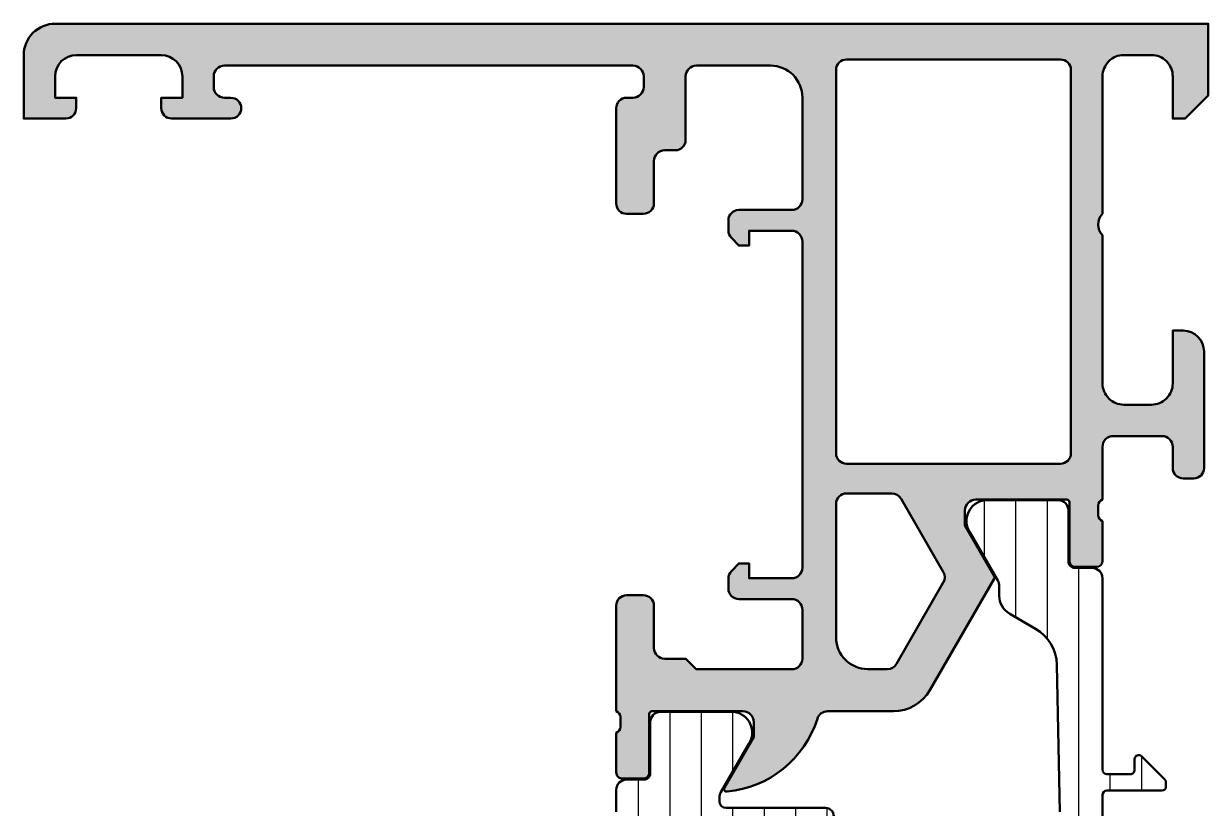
# Model space of a CAD drawing. Extents: x -35 to 43, y 0 to 100.
# Drawn here: x -35 to 21, y 62.9 to 100 of the extents above; entities that cross this region are included whole.
import ezdxf

# ---------------------------------------------------------------- set-up
doc = ezdxf.new("R2010")
doc.units = 0
for name, color, linetype, lineweight in [('0S-Alu contour', 7, 'Continuous', 50), ('0S-Alu hatch', 252, 'Continuous', 25), ('0S-Plastic contour', 254, 'Continuous', 50), ('0S-Plastic hatch', 253, 'Continuous', 25)]:
    doc.layers.add(name, color=color, linetype=linetype, lineweight=lineweight)
pattern_1 = [(90, (0, 0), (-1.4859, 0), [])]

# ---------------------------------------------------------------- blocks, each defined once
blk = doc.blocks.new('245333__CA437970_E6E6_48C7_9A82_81B2F6ED6A82___040BDB8F_8A18_4A2A_B75D_3E2C8978159D_')
at = {"layer": '0S-Plastic hatch'}
h = blk.add_hatch(dxfattribs=at)
h.set_pattern_fill('ANSI31', color=256, scale=0.4680000000000001, angle=45, style=0)
h.set_pattern_definition(pattern_1)
edge = h.paths.add_edge_path()
edge.add_line((15.97999999999989, 73.79000299999997), (15.97999999999992, 64.75000000000767))
edge.add_arc((16.18999999999993, 64.75000000000767), 0.2100000000000151, 180, 269.9999999999971)
edge.add_line((16.18999999999992, 64.54000000000767), (17.28999999999603, 64.54000000000755))
edge.add_arc((17.28999999999605, 64.75000000000774), 0.2100000000001927, 269.9999999999932, 360)
edge.add_line((17.49999999999625, 64.75000000000774), (17.49999999999624, 65.25000000000763))
edge.add_ellipse((17.68999999999624, 65.25000000000763), major_axis=(-0.1900000000000084, 0), ratio=1, start_angle=225.0000000000016, end_angle=360, ccw=False)
edge.add_line((17.82435028842169, 65.38435028843308), (18.92435028842167, 64.2843502884331))
edge.add_ellipse((18.78999999999616, 64.15000000000761), major_axis=(-0.190000000000084, 0), ratio=1, start_angle=180, end_angle=224.9999999999962, ccw=False)
edge.add_line((18.97999999999624, 64.15000000000761), (18.97999999999601, 63.9500000000072))
edge.add_ellipse((18.78999999999621, 63.95000000000742), major_axis=(-0.1899999999998023, 0), ratio=1, start_angle=90, end_angle=180, ccw=False)
edge.add_line((18.78999999999621, 63.76000000000762), (16.18999999999616, 63.76000000000761))
edge.add_arc((16.18999999999616, 63.55000000001139), 0.2099999999962208, 90.00000000000095, 180)
edge.add_line((15.97999999999994, 63.55000000001139), (15.98000000000007, 28.94999999999603))
edge.add_arc((16.18999999999617, 28.94999999999603), 0.2099999999961071, 180, 270)
edge.add_line((16.18999999999617, 28.73999999999992), (18.78999999999621, 28.73999999999993))
edge.add_ellipse((18.7899999999962, 28.55000000000013), major_axis=(-0.1899999999997952, 0), ratio=1, start_angle=180, end_angle=269.99999999999784, ccw=False)
edge.add_line((18.979999999996, 28.55000000000013), (18.97999999999625, 28.3500000000002))
edge.add_ellipse((18.78999999999621, 28.34999999999995), major_axis=(-0.1900000000000368, 0), ratio=1, start_angle=135.0000000000015, end_angle=180, ccw=False)
edge.add_line((18.92435028842168, 28.21564971157449), (17.82435028842169, 27.11564971157447))
edge.add_ellipse((17.68999999999624, 27.24999999999992), major_axis=(-0.1900000000000011, 0), ratio=1, start_angle=0, end_angle=134.9999999999985, ccw=False)
edge.add_line((17.49999999999624, 27.24999999999992), (17.49999999999624, 27.74999999999979))
edge.add_arc((17.28999999999605, 27.74999999999979), 0.2100000000001891, 0, 90.0000000000058)
edge.add_line((17.28999999999603, 27.95999999999998), (16.19000000000376, 27.95999999999988))
edge.add_arc((16.19000000000378, 27.74999999999617), 0.2100000000037028, 90.00000000000486, 180)
edge.add_line((15.98000000000007, 27.74999999999617), (15.98000000000011, 18.70999700000012))
edge.add_ellipse((15.49, 18.70999700000012), major_axis=(-0.4900000000001051, 0), ratio=1, start_angle=90, end_angle=180, ccw=False)
edge.add_line((15.49, 18.21999700000001), (14.67966598775747, 18.21999700000002))
edge.add_arc((14.67966598775747, 17.90999700000001), 0.3100000000000058, 90, 180)
edge.add_line((14.36966598775747, 17.90999700000001), (14.37000061716089, 15.50999722280127))
edge.add_ellipse((13.88000531041818, 15.50999530673904), major_axis=(-0.4899953067464561, 0), ratio=1, start_angle=89.99992156330188, end_angle=180.0002240468632, ccw=False)
edge.add_line((13.88000463962507, 15.01999999999304), (10.40417750381583, 15.02000000000001))
edge.add_ellipse((10.54577115089187, 15.99981807472286), major_axis=(-0.9899960709244748, 0), ratio=1, start_angle=-32.74075698839442, end_angle=81.77710364110402, ccw=False)
edge.add_line((9.7130594459111, 16.53524634894259), (11.03169560919379, 18.81919149350405))
edge.add_arc((10.59002263812885, 19.07419146728957), 0.5099999999999473, 330.0000034006555, 360.5398516222405)
edge.add_line((11.10000000000013, 19.07899671221209), (11.10000000000013, 19.53149545762268))
edge.add_ellipse((12.09000000000008, 19.53149545762267), major_axis=(-0.9899999999999485, 0), ratio=1, start_angle=299.9999999999982, end_angle=360, ccw=False)
edge.add_line((11.59500000000014, 20.38886060736924), (12.81844590919087, 21.09521743237939))
edge.add_arc((11.81344590919092, 22.83592849398614), 2.010000000000001, 299.9999999999983, 358.8298047176663)
edge.add_line((13.82302670811728, 22.79487958917154), (13.96488342538068, 29.7395846062411))
edge.add_arc((13.4549897898322, 29.75000000000003), 0.5100000000000029, 358.8298047176656, 449.9999999999996)
edge.add_line((13.4549897898322, 30.26000000000003), (12.09, 30.26000000000003))
edge.add_ellipse((12.09, 30.75000000000003), major_axis=(-0.490000000000002, 0), ratio=1, start_angle=-90, end_angle=90, ccw=False)
edge.add_line((12.09, 31.24000000000004), (13.49584299149151, 31.24000000000002))
edge.add_arc((13.49584299149152, 31.75000000000002), 0.509999999999998, 269.9999999999992, 358.8298047176663)
edge.add_line((14.00573662704, 31.73958460624109), (14.16914943367725, 39.73958460624114))
edge.add_arc((13.65925579812882, 39.75000000000008), 0.5099999999999496, 358.8298047176656, 450.0000000000004)
edge.add_line((13.65925579812882, 40.26000000000002), (12.09000000000001, 40.26000000000002))
edge.add_ellipse((12.09000000000001, 40.75000000000002), major_axis=(-0.490000000000002, 0), ratio=1, start_angle=-90, end_angle=90, ccw=False)
edge.add_line((12.09000000000001, 41.24000000000003), (13.68999999999992, 41.24000000000002))
edge.add_arc((13.68999999999992, 41.7500000000001), 0.5100000000000762, 269.9999999999996, 360)
edge.add_line((14.2, 41.7500000000001), (14.2, 50.75000000000001))
edge.add_arc((13.68999999999999, 50.75000000000001), 0.5100000000000087, 0, 89.9999999999996)
edge.add_line((13.68999999999999, 51.26000000000002), (12.09, 51.26000000000002))
edge.add_ellipse((12.09, 51.75000000000003), major_axis=(-0.490000000000002, 0), ratio=1, start_angle=-90, end_angle=90, ccw=False)
edge.add_line((12.09, 52.24000000000003), (13.65925579812879, 52.24000000000004))
edge.add_arc((13.65925579812878, 52.75000000000003), 0.5099999999999838, 270.0000000000004, 361.1701952823318)
edge.add_line((14.16914943367725, 52.76041539375894), (14.00573662704, 60.76041539375893))
edge.add_arc((13.49584299149152, 60.74999999999999), 0.5099999999999995, 1.170195282334352, 89.999999999998)
edge.add_line((13.49584299149154, 61.25999999999999), (12.08999999999998, 61.26000000000004))
edge.add_ellipse((12.08999999999998, 61.75000000000003), major_axis=(-0.4899999999999878, 0), ratio=1, start_angle=-90, end_angle=90, ccw=False)
edge.add_line((12.08999999999998, 62.24000000000001), (13.45498978983221, 62.24000000000003))
edge.add_arc((13.4549897898322, 62.75000000000003), 0.509999999999998, 270.0000000000008, 361.1701952823344)
edge.add_line((13.96488342538068, 62.76041539375897), (13.82302670811728, 69.70512041082851))
edge.add_arc((11.81344590919098, 69.66407150601391), 2.009999999999937, 1.170195282334352, 59.99999999999964)
edge.add_line((12.81844590919096, 71.40478256762057), (11.59500000000011, 72.11113939263083))
edge.add_ellipse((12.09000000000011, 72.96850454237742), major_axis=(-0.9899999999999904, 0), ratio=1, start_angle=0, end_angle=59.99999999999977, ccw=False)
edge.add_line((11.10000000000012, 72.96850454237742), (11.10000000000015, 73.4210032878028))
edge.add_arc((10.59002263812846, 73.42580853271025), 0.5100000000002292, 359.4601483794541, 389.999996599346)
edge.add_line((11.03169560919363, 73.68080850649592), (9.71305944591088, 75.9647536510575))
edge.add_ellipse((10.54577115089172, 76.50018192527715), major_axis=(-0.989996070924484, 0), ratio=1, start_angle=-81.777103641096, end_angle=32.740756988388284, ccw=False)
edge.add_line((10.40417750381554, 77.47999999999999), (13.88000463962494, 77.48000000000695))
edge.add_ellipse((13.88000463962493, 76.99000402256138), major_axis=(-0.4899959774455738, 0), ratio=1, start_angle=179.9920113084649, end_angle=269.99999999999835, ccw=False)
edge.add_line((14.37000061230764, 76.98993570292706), (14.36966598785454, 74.59000439430844))
edge.add_arc((14.67966598775733, 74.590003), 0.3099999999059286, 179.9997422960936, 270.0000000000007)
edge.add_line((14.67966598775733, 74.28000300009407), (15.48999999999984, 74.280003))
edge.add_ellipse((15.48999999999985, 73.79000299999996), major_axis=(-0.4900000000000376, 0), ratio=1, start_angle=180, end_angle=270.0000000000008, ccw=False)
at = {"layer": '0S-Plastic contour', "color": 7}
for points in [[(10.40417750381554, 77.47999999999999), (13.88000463962494, 77.48000000000695)], [(14.37000061230764, 76.98993570292706), (14.36966598785454, 74.59000439430844)], [(11.03169560919363, 73.68080850649592), (9.71305944591088, 75.9647536510575)], [(14.67966598775733, 74.28000300009407), (15.48999999999984, 74.280003)], [(11.10000000000012, 72.96850454237742), (11.10000000000015, 73.4210032878028)], [(15.97999999999989, 73.79000299999997), (15.97999999999992, 64.75000000000767)], [(12.81844590919096, 71.40478256762057), (11.59500000000011, 72.11113939263083)], [(13.96488342538068, 62.76041539375897), (13.82302670811728, 69.70512041082851)], [(17.49999999999625, 64.75000000000774), (17.49999999999624, 65.25000000000763)], [(17.82435028842169, 65.38435028843308), (18.92435028842167, 64.2843502884331)], [(16.18999999999992, 64.54000000000767), (17.28999999999603, 64.54000000000755)], [(18.97999999999624, 64.15000000000761), (18.97999999999601, 63.9500000000072)], [(15.97999999999994, 63.55000000001139), (15.98000000000007, 28.94999999999603)], [(18.78999999999621, 63.76000000000762), (16.18999999999616, 63.76000000000761)]]:
    blk.add_lwpolyline(points, dxfattribs=at)
at = {"layer": '0S-Plastic contour', "color": 7, "extrusion": (0, 0, -1)}
for centre, radius, start, end in [((-10.54577115089172, 76.50018192527715), 0.989996070924484, 327.2592430116117, 81.77710364109612), ((-13.88000463962493, 76.99000402256138), 0.4899959774455738, 90.00000000000165, 180.0079886915352), ((-15.48999999999985, 73.79000299999996), 0.4900000000000376, 89.99999999999918, 180), ((-12.09000000000011, 72.96850454237742), 0.9899999999999904, 300.0000000000002, 0), ((-17.68999999999624, 65.25000000000763), 0.1900000000000084, 0, 134.9999999999984), ((-18.78999999999621, 63.95000000000742), 0.1899999999998023, 180, 270), ((-18.78999999999616, 64.15000000000761), 0.190000000000084, 135.0000000000038, 180)]:
    blk.add_arc(centre, radius, start, end, dxfattribs=at)
at = {"layer": '0S-Plastic contour', "color": 7}
for centre, radius, start, end in [((14.67966598775733, 74.590003), 0.3099999999059286, 179.9997422960936, 270.0000000000007), ((10.59002263812846, 73.42580853271025), 0.5100000000002292, 359.4601483794541, 29.99999659934601), ((11.81344590919098, 69.66407150601391), 2.009999999999937, 1.170195282334352, 59.99999999999964), ((16.18999999999993, 64.75000000000767), 0.2100000000000151, 180, 269.9999999999971), ((17.28999999999605, 64.75000000000774), 0.2100000000001927, 269.9999999999932, 0), ((16.18999999999616, 63.55000000001139), 0.2099999999962208, 90.00000000000095, 180)]:
    blk.add_arc(centre, radius, start, end, dxfattribs=at)
blk = doc.blocks.new('245333__4BA00B7A_4F21_491B_8B34_E3CC9DB28BD4___0E13F685_0C3E_47C6_8A39_FEC7545D7EFD_')
at = {"layer": '0S-Plastic hatch'}
h = blk.add_hatch(dxfattribs=at)
h.set_pattern_fill('ANSI31', color=256, scale=0.4680000000000001, angle=45, style=0)
h.set_pattern_definition(pattern_1)
edge = h.paths.add_edge_path()
edge.add_ellipse((-7.310000000000052, 62.75000000000009), major_axis=(-0.3100000000001444, 0), ratio=1, start_angle=90.00000000000131, end_angle=180, ccw=False)
edge.add_line((-7.310000000000044, 62.43999999999994), (-11.17602540378483, 62.43999999999995))
edge.add_arc((-11.17602540378483, 61.95000000000001), 0.4899999999999381, 90.00000000000082, 120.0000000000039)
edge.add_line((-11.42102540378482, 62.37435244785431), (-15.65499999999994, 59.92986607498724))
edge.add_arc((-15.40999999999991, 59.50551362713285), 0.4900000000000251, 120.0000000000018, 180)
edge.add_line((-15.89999999999994, 59.50551362713285), (-15.89999999999993, 50.05081865226767))
edge.add_line((-15.89999999999993, 50.05081865226767), (-11.53815944526324, 23.58898595353155))
edge.add_arc((-10.56134089668843, 23.74999999999993), 0.9899999999999542, 189.3601908019135, 270.0000000000008)
edge.add_line((-10.56134089668842, 22.75999999999998), (-6.459137756705167, 22.76000000000002))
edge.add_ellipse((-6.459137756705146, 21.74999999999991), major_axis=(-1.010000000000104, 0), ratio=1, start_angle=242.0205256115218, end_angle=270.0000000000012, ccw=False)
edge.add_line((-5.98529097848376, 22.64194687665201), (-3.270730834759504, 21.19983680029858))
edge.add_ellipse((-3.509999999999955, 20.74944778337535), major_axis=(-0.509999999999939, 0), ratio=1, start_angle=180, end_angle=242.02052561152152, ccw=False)
edge.add_line((-3.000000000000017, 20.74944778337535), (-2.999999999999914, 18.70999432109069))
edge.add_arc((-2.510002678902004, 18.70999432109071), 0.4899973210979099, 180, 269.9999999999992)
edge.add_line((-2.510002678902012, 18.2199969999928), (-1.699668666662212, 18.21999699999999))
edge.add_ellipse((-1.699668666659462, 17.90999699999998), major_axis=(-0.3100000000000094, 0), ratio=1, start_angle=179.9920752627534, end_angle=270.00000000050824, ccw=False)
edge.add_line((-1.389668669624668, 17.90995412304535), (-1.390000612376461, 15.51006375070075))
edge.add_arc((-0.9000046396270776, 15.50999597742939), 0.4899959774363776, 179.992075195331, 270.000000001076)
edge.add_line((-0.900004639617876, 15.01999999999302), (2.57582249619142, 15.01999999999999))
edge.add_arc((2.434228849115335, 15.99981807472283), 0.9899960709244703, 278.2228963588986, 392.7407569883272)
edge.add_line((3.266940554096732, 16.53524634894158), (1.94831557467139, 18.81917212144135))
edge.add_ellipse((2.389914507581877, 19.07412934928548), major_axis=(-0.5099145081066464, 0), ratio=1, start_angle=0, end_angle=29.999996599456495, ccw=False)
edge.add_line((1.879999999475231, 19.07412934928548), (1.88000000000008, 19.25000000092515))
edge.add_ellipse((2.190000000000026, 19.25000000000002), major_axis=(-0.3099999999999454, 0), ratio=1, start_angle=270.0000000000026, end_angle=360, ccw=False)
edge.add_line((2.190000000000011, 19.55999999999997), (2.890000000000043, 19.56))
edge.add_arc((2.890000000000036, 19.95000000000001), 0.3900000000000077, 270.000000000001, 450.000000000001)
edge.add_line((2.890000000000028, 20.34000000000002), (2.590000000000067, 20.34000000000001))
edge.add_ellipse((2.590000000000046, 21.35000000000001), major_axis=(-1.009999999999994, 0), ratio=1, start_angle=0, end_angle=90.0000000000012, ccw=False)
edge.add_line((1.580000000000051, 21.35000000000001), (1.580000000000055, 22.44675080303767))
edge.add_line((1.580000000000055, 22.44675080303767), (-5.189983979571749, 31.76483435439978))
edge.add_ellipse((-3.563859820878164, 32.9462827115076), major_axis=(-2.009999999999919, 0), ratio=1, start_angle=9.360190801913404, end_angle=35.999999999999716, ccw=False)
edge.add_line((-5.547097480105811, 32.6193754050415), (-8.371440212615857, 49.75372131560254))
edge.add_ellipse((-6.388202553388083, 50.08062862206865), major_axis=(-2.010000000000048, 0), ratio=1, start_angle=-45.00000000000023, end_angle=9.360190801913177, ccw=False)
edge.add_line((-7.80948718357307, 51.50191325225365), (-3.90285750543876, 55.4085429303879))
edge.add_arc((-5.309999999999995, 56.81568542494915), 1.990000000000012, 314.9999999999999, 360)
edge.add_line((-3.319999999999982, 56.81568542494915), (-3.319999999999865, 60.53341924626915))
edge.add_ellipse((-2.309999999999838, 60.53341924626912), major_axis=(-1.010000000000026, 0), ratio=1, start_angle=300, end_angle=360, ccw=False)
edge.add_line((-2.814999999999852, 61.40810490409142), (-1.747050807568818, 62.0246856578223))
edge.add_ellipse((-1.242050807568823, 61.15000000000002), major_axis=(-1.009999999999991, 0), ratio=1, start_angle=270.0000000000008, end_angle=300, ccw=False)
edge.add_line((-1.242050807568837, 62.16000000000001), (2.890000000000028, 62.16000000000001))
edge.add_arc((2.890000000000028, 62.55000000000001), 0.3900000000000006, 270, 450)
edge.add_line((2.890000000000028, 62.94000000000001), (-1.80999999999986, 62.93999999999995))
edge.add_ellipse((-1.809999999999853, 63.25), major_axis=(-0.310000000000052, 0), ratio=1, start_angle=0, end_angle=89.99999999999869, ccw=False)
edge.add_line((-2.119999999999905, 63.25), (-2.120000000522949, 63.42587054615558))
edge.add_ellipse((-1.610085349575122, 63.42587054617023), major_axis=(-0.5099146509478274, 0), ratio=1, start_angle=330.0000034023245, end_angle=360, ccw=False)
edge.add_line((-2.05168440619763, 63.68082784542122), (-0.7330594076423722, 65.96475365105847))
edge.add_arc((-1.565771112623821, 66.50018192527715), 0.9899960709244755, 327.2592430116779, 441.7771036411004)
edge.add_line((-1.424177465547717, 67.47999999999999), (-4.900004601357061, 67.48000000000695))
edge.add_arc((-4.900004601357039, 66.99000402256138), 0.4899959774455738, 90.00000000000249, 180.0079248057727)
edge.add_line((-5.390000574115617, 66.98993624928087), (-5.389668631363846, 64.59004587698514))
edge.add_ellipse((-5.699668628413839, 64.5900030000152), major_axis=(-0.3100000000152093, 0), ratio=1, start_angle=90.0000000028117, end_angle=180.0079247400522, ccw=False)
edge.add_line((-5.699668628398626, 64.280003), (-6.510000000000204, 64.28000299999998))
edge.add_arc((-6.510000000000196, 63.79000299999998), 0.4899999999999949, 90.00000000000082, 180)
edge.add_line((-7.000000000000191, 63.79000299999998), (-6.999999999999907, 62.75000000000009))
edge = h.paths.add_edge_path()
edge.add_ellipse((-5.909999999999847, 60.64999999999994), major_axis=(-0.9999999999999857, 0), ratio=1, start_angle=180, end_angle=269.9999999999996, ccw=False)
edge.add_line((-4.909999999999861, 60.64999999999994), (-4.909999999999975, 57.06421356237299))
edge.add_ellipse((-5.909999999999989, 57.06421356237303), major_axis=(-1.000000000000014, 0), ratio=1, start_angle=135, end_angle=180, ccw=False)
edge.add_line((-5.20289321881343, 56.35710678118647), (-9.524213562372935, 52.035786437627))
edge.add_ellipse((-10.93842712474605, 53.45000000000009), major_axis=(-2.000000000000011, 0), ratio=1, start_angle=89.9999999999996, end_angle=135.0000000000004, ccw=False)
edge.add_line((-10.93842712474606, 51.45000000000007), (-14.11000000000004, 51.45000000000008))
edge.add_ellipse((-14.11000000000004, 52.44999999999996), major_axis=(-0.9999999999998792, 0), ratio=1, start_angle=0, end_angle=90, ccw=False)
edge.add_line((-15.10999999999992, 52.44999999999996), (-15.10999999999991, 58.75495827718645))
edge.add_ellipse((-14.10999999999986, 58.75495827718645), major_axis=(-1.000000000000049, 0), ratio=1, start_angle=299.9999999999996, end_angle=360, ccw=False)
edge.add_line((-14.60999999999988, 59.62098368097094), (-11.32769145362403, 61.51602540378438))
edge.add_ellipse((-10.827691453624, 60.64999999999987), major_axis=(-1.000000000000083, 0), ratio=1, start_angle=269.9999999999996, end_angle=299.9999999999991, ccw=False)
edge.add_line((-10.827691453624, 61.64999999999994), (-5.90999999999984, 61.64999999999992))
edge = h.paths.add_edge_path()
edge.add_line((-13.81656938347877, 42.26867977451078), (-15.10228366919318, 50.06867977451092))
edge.add_ellipse((-14.60894096789276, 50.15), major_axis=(-0.4999999999999977, 0), ratio=1, start_angle=-90, end_angle=9.36019080191312, ccw=False)
edge.add_line((-14.60894096789276, 50.65), (-10.55496389530591, 50.65000000000001))
edge.add_ellipse((-10.5549638953059, 50.15000000000001), major_axis=(-0.5, 0), ratio=1, start_angle=189.360190801913, end_angle=270.0000000000008, ccw=False)
edge.add_line((-10.06162119400547, 50.23132022548909), (-8.775906908291075, 42.43132022548903))
edge.add_ellipse((-9.269249609591505, 42.34999999999994), major_axis=(-0.5000000000000018, 0), ratio=1, start_angle=90.0000000000008, end_angle=189.3601908019147, ccw=False)
edge.add_line((-9.269249609591498, 41.84999999999993), (-13.32322668217833, 41.84999999999988))
edge.add_ellipse((-13.32322668217834, 42.34999999999987), major_axis=(-0.5, 0), ratio=1, start_angle=9.360190801914712, end_angle=90.0000000000008, ccw=False)
edge = h.paths.add_edge_path()
edge.add_line((-12.23415180106119, 32.66867977451082), (-13.51986608677547, 40.46867977451078))
edge.add_ellipse((-13.02652338547504, 40.54999999999988), major_axis=(-0.5000000000000059, 0), ratio=1, start_angle=-90, end_angle=9.360190801913802, ccw=False)
edge.add_line((-13.02652338547504, 41.04999999999987), (-8.97254631288822, 41.04999999999993))
edge.add_ellipse((-8.972546312888213, 40.54999999999993), major_axis=(-0.5, 0), ratio=1, start_angle=189.3601908019131, end_angle=270.0000000000008, ccw=False)
edge.add_line((-8.479203611587783, 40.63132022548901), (-7.193489325873505, 32.83132022548905))
edge.add_ellipse((-7.686832027173934, 32.74999999999997), major_axis=(-0.4999999999999995, 0), ratio=1, start_angle=90.0000000000008, end_angle=189.3601908019131, ccw=False)
edge.add_line((-7.686832027173927, 32.24999999999996), (-11.74080909976075, 32.24999999999989))
edge.add_ellipse((-11.74080909976076, 32.7499999999999), major_axis=(-0.5, 0), ratio=1, start_angle=9.36019080191221, end_angle=90.0000000000008, ccw=False)
edge = h.paths.add_edge_path()
edge.add_line((-11.12250993131393, 25.92471909804355), (-11.93744850435802, 30.86867977451082))
edge.add_ellipse((-11.44410580305759, 30.9499999999999), major_axis=(-0.5000000000000054, 0), ratio=1, start_angle=-89.9999999999992, end_angle=9.360190801913404, ccw=False)
edge.add_line((-11.44410580305759, 31.44999999999991), (-7.436116965542268, 31.44999999999995))
edge.add_ellipse((-7.436116965542261, 30.44999999999995), major_axis=(-1, 0), ratio=1, start_angle=216, end_angle=270.0000000000004, ccw=False)
edge.add_line((-6.627099971167313, 31.03778525229242), (-0.3645223396387971, 22.4180866247094))
edge.add_ellipse((-0.7690308368262749, 22.12419399856317), major_axis=(-0.5000000000000001, 0), ratio=1, start_angle=62.02052561152033, end_angle=215.9999999999993, ccw=False)
edge.add_line((-1.003608449807146, 21.68263613883446), (-5.616275895685632, 24.1331157194574))
edge.add_arc((-6.085431121647332, 23.25000000000009), 0.9999999999998893, 62.0205256115197, 90.00000000000072)
edge.add_line((-6.085431121647344, 24.24999999999998), (-9.149139126112239, 24.24999999999994))
edge.add_ellipse((-9.149139126112267, 26.24999999999988), major_axis=(-1.999999999999946, 0), ratio=1, start_angle=9.360190801913689, end_angle=90.0000000000008, ccw=False)
at = {"layer": '0S-Plastic contour', "color": 7}
for points in [[(-1.424177465547717, 67.47999999999999), (-4.900004601357061, 67.48000000000695)], [(-5.390000574115617, 66.98993624928087), (-5.389668631363846, 64.59004587698514)], [(-2.05168440619763, 63.68082784542122), (-0.7330594076423722, 65.96475365105847)], [(-5.699668628398626, 64.280003), (-6.510000000000204, 64.28000299999998)], [(-7.000000000000191, 63.79000299999998), (-6.999999999999907, 62.75000000000009)], [(-2.119999999999905, 63.25), (-2.120000000522949, 63.42587054615558)], [(2.890000000000028, 62.94000000000001), (-1.80999999999986, 62.93999999999995)]]:
    blk.add_lwpolyline(points, dxfattribs=at)
for centre, radius, start, end in [((-4.900004601357039, 66.99000402256138), 0.4899959774455738, 90.00000000000249, 180.0079248057727), ((-1.565771112623821, 66.50018192527715), 0.9899960709244755, 327.2592430116779, 81.77710364110041), ((-6.510000000000196, 63.79000299999998), 0.4899999999999949, 90.00000000000082, 180), ((2.890000000000028, 62.55000000000001), 0.3900000000000006, 270, 90)]:
    blk.add_arc(centre, radius, start, end, dxfattribs=at)
at = {"layer": '0S-Plastic contour', "color": 7, "extrusion": (0, 0, -1)}
for centre, radius, start, end in [((5.699668628413839, 64.5900030000152), 0.3100000000152093, 179.9920752599478, 269.9999999971883), ((1.610085349575122, 63.42587054617023), 0.5099146509478274, 0, 29.99999659767549), ((1.809999999999853, 63.25), 0.310000000000052, 270.0000000000013, 0)]:
    blk.add_arc(centre, radius, start, end, dxfattribs=at)
blk = doc.blocks.new('333180__F1BA53B8_B6EB_4B6C_AE18_C447D124DB33_')
at = {"layer": '0S-Alu hatch'}
h = blk.add_hatch(color=256, dxfattribs=at)
edge = h.paths.add_edge_path()
edge.add_ellipse((0.2900000000000773, 96.50000000000003), major_axis=(-1.510000000000005, 0), ratio=1, start_angle=180, end_angle=269.9999999999998, ccw=False)
edge.add_line((1.800000000000082, 96.50000000000003), (1.800000000000089, 91.69999999999983))
edge.add_ellipse((1.29000000000007, 91.69999999999982), major_axis=(-0.5100000000000194, 0), ratio=1, start_angle=90.00000000000398, end_angle=180, ccw=False)
edge.add_line((1.290000000000105, 91.1899999999998), (-1.210000000000441, 91.18999999999969))
edge.add_arc((-1.21000000000042, 90.69999999999975), 0.4899999999999523, 90.00000000000249, 180)
edge.add_line((-1.700000000000372, 90.69999999999978), (-1.700000000000386, 90.22233087468518))
edge.add_arc((-1.20999999999789, 90.22233087468516), 0.490000000002496, 180, 225.0122587115392)
edge.add_line((-1.556408183267979, 89.87577442824971), (-1.205733874561289, 89.5099999999996))
edge.add_line((-1.205733874561289, 89.5099999999996), (-0.7200000000003329, 89.50999999999952))
edge.add_line((-0.7200000000003329, 89.50999999999952), (-0.7200000000003683, 90.20999999999965))
edge.add_line((-0.7200000000003683, 90.20999999999965), (1.29000000000019, 90.20999999999968))
edge.add_ellipse((1.290000000000198, 89.69999999999978), major_axis=(-0.5099999999999058, 0), ratio=1, start_angle=180, end_angle=270.0000000000008, ccw=False)
edge.add_line((1.800000000000103, 89.69999999999979), (1.800000000000096, 74.2999999999997))
edge.add_ellipse((1.290000000000119, 74.29999999999968), major_axis=(-0.5099999999999767, 0), ratio=1, start_angle=90.0000000000008, end_angle=180, ccw=False)
edge.add_line((1.290000000000127, 73.78999999999971), (-0.7200000000003542, 73.78999999999972))
edge.add_line((-0.7200000000003542, 73.78999999999972), (-0.7200000000003542, 74.48999999999988))
edge.add_line((-0.7200000000003542, 74.48999999999988), (-1.205733874561239, 74.48999999999978))
edge.add_line((-1.205733874561239, 74.48999999999978), (-1.556408183267478, 74.12422557175007))
edge.add_arc((-1.209999999998309, 73.77766912531432), 0.4900000000020662, 134.9877412883589, 180)
edge.add_line((-1.700000000000375, 73.77766912531432), (-1.7000000000004, 73.29999999999993))
edge.add_arc((-1.210000000000263, 73.2999999999999), 0.490000000000137, 180, 270.0000000000008)
edge.add_line((-1.210000000000256, 72.80999999999976), (1.290000000000027, 72.80999999999976))
edge.add_ellipse((1.29000000000002, 72.2999999999997), major_axis=(-0.510000000000062, 0), ratio=1, start_angle=180, end_angle=269.9999999999992, ccw=False)
edge.add_line((1.800000000000082, 72.2999999999997), (1.800000000000096, 70.00000000000146))
edge.add_ellipse((1.289999999998897, 70.00000000000145), major_axis=(-0.5100000000011989, 0), ratio=1, start_angle=90.00000000000398, end_angle=180, ccw=False)
edge.add_line((1.289999999998933, 69.49000000000025), (-3.214142135623596, 69.49000000000001))
edge.add_line((-3.214142135623596, 69.49000000000001), (-3.714142135623625, 69.99000000000001))
edge.add_line((-3.714142135623625, 69.99000000000001), (-4.709999999999752, 69.99))
edge.add_ellipse((-4.709999999999759, 70.50000000000013), major_axis=(-0.5100000000001331, 0), ratio=1, start_angle=0, end_angle=90.0000000000008, ccw=False)
edge.add_line((-5.219999999999892, 70.50000000000011), (-5.219999999999899, 72.49999999999983))
edge.add_arc((-5.71000000000005, 72.49999999999984), 0.4900000000001512, 0, 90.00000000000333)
edge.add_line((-5.710000000000079, 72.99000000000001), (-6.50999999999999, 72.98999999999995))
edge.add_arc((-6.509999999999983, 72.49999999999984), 0.4900000000000944, 90.00000000000082, 180)
edge.add_line((-7.000000000000078, 72.49999999999984), (-7.000000000000085, 67.50737655120065))
edge.add_ellipse((-7.088836446543091, 67.23247940800698), major_axis=(-0.2888950563274304, 0), ratio=1, start_angle=178.8557447401483, end_angle=252.0911131086687, ccw=False)
edge.add_line((-6.79999900000006, 67.22671026206234), (-6.79999900000007, 66.77331758931938))
edge.add_ellipse((-7.088867095643259, 66.76755634053157), major_axis=(-0.2889255417371701, 0), ratio=1, start_angle=107.9133206864845, end_angle=181.142568141479, ccw=False)
edge.add_line((-7.000000000000085, 66.49263706514321), (-7.000000000000085, 64.62000200000011))
edge.add_arc((-6.710000000000086, 64.6200020000001), 0.2899999999999991, 180, 270.0000000000028)
edge.add_line((-6.710000000000071, 64.33000200000009), (-5.73002568095729, 64.33000200000012))
edge.add_arc((-5.730025680957282, 64.62000200000014), 0.2900000000000204, 269.9999999999986, 360)
edge.add_line((-5.440025680957262, 64.62000200000014), (-5.440025680957283, 67.3800000000001))
edge.add_ellipse((-5.31002568095738, 67.3800000000001), major_axis=(-0.1299999999999031, 0), ratio=1, start_angle=270, end_angle=360, ccw=False)
edge.add_line((-5.31002568095738, 67.50999999999999), (-1.010000000000026, 67.51000000000003))
edge.add_ellipse((-1.010000000000033, 67.00000000000001), major_axis=(-0.5100000000000194, 0), ratio=1, start_angle=180, end_angle=269.9999999999992, ccw=False)
edge.add_line((-0.5000000000000142, 67), (-0.5000000000000142, 66.29732050807561))
edge.add_line((-0.5000000000000142, 66.29732050807561), (-1.882835203584548, 63.90217967697245))
edge.add_arc((-1.77188021535175, 63.83811978464831), 0.128119784648276, 149.9999999999998, 275.6225775507932)
edge.add_arc((-2.248223241173903, 68.67660886184825), 4.990000000000403, 275.6225775507937, 342.2515836439298)
edge.add_ellipse((2.989999999999895, 67.00000000000045), major_axis=(-0.5099999999995888, 0), ratio=1, start_angle=270, end_angle=342.2515836439311, ccw=False)
edge.add_line((2.989999999999895, 67.51000000000003), (6.097281527212494, 67.51000000000002))
edge.add_arc((6.097281527212501, 69.50000000000007), 1.990000000000051, 269.9999999999998, 330.0000000000002)
edge.add_line((7.820672080743583, 68.50500000000005), (10.86081265725058, 73.77067794066198))
edge.add_arc((10.75188021535167, 73.83811978464828), 0.128119784648319, 328.2376775285899, 392.3133414374802)
edge.add_line((10.86015903515312, 73.9066061073758), (9.47999999999999, 76.29732071097278))
edge.add_line((9.47999999999999, 76.29732071097278), (9.479999999999976, 76.99999999999991))
edge.add_ellipse((9.98999999999998, 76.99999999999993), major_axis=(-0.5100000000000052, 0), ratio=1, start_angle=269.9999999999992, end_angle=360, ccw=False)
edge.add_line((9.989999999999988, 77.50999999999993), (14.29002568095717, 77.50999999999998))
edge.add_ellipse((14.29002568095717, 77.37999999999997), major_axis=(-0.1300000000000097, 0), ratio=1, start_angle=180, end_angle=270.0000000000016, ccw=False)
edge.add_line((14.42002568095718, 77.37999999999997), (14.42002568095719, 74.62000199999994))
edge.add_arc((14.7100256809572, 74.62000199999994), 0.2900000000000133, 180, 269.9999999999978)
edge.add_line((14.71002568095719, 74.33000199999992), (15.68999999999997, 74.33000199999994))
edge.add_arc((15.68999999999996, 74.62000199999993), 0.289999999999992, 270.0000000000007, 360)
edge.add_line((15.97999999999996, 74.62000199999993), (15.97999999999996, 76.49263706514306))
edge.add_ellipse((16.06886709564316, 76.76755634053141), major_axis=(-0.2889255417371685, 0), ratio=1, start_angle=-1.1425681414480096, end_angle=72.08667931351067, ccw=False)
edge.add_line((15.77999899999996, 76.77331758931906), (15.77999899999998, 77.22671026206297))
edge.add_ellipse((16.06883644654302, 77.23247940800687), major_axis=(-0.2888950563274186, 0), ratio=1, start_angle=-72.09111310866012, end_angle=1.1442552597059148, ccw=False)
edge.add_line((15.97999999999997, 77.50737655120052), (15.97999999999997, 80.00000000000001))
edge.add_ellipse((16.49, 80.00000000000001), major_axis=(-0.51000000000003, 0), ratio=1, start_angle=269.9999999999992, end_angle=360, ccw=False)
edge.add_line((16.49000000000001, 80.51000000000005), (18.78999999999998, 80.51))
edge.add_ellipse((18.78999999999997, 80.00000000000003), major_axis=(-0.5099999999999909, 0), ratio=1, start_angle=180, end_angle=269.9999999999992, ccw=False)
edge.add_line((19.29999999999997, 80.00000000000003), (19.29999999999998, 79))
edge.add_arc((19.78999999999996, 79), 0.4899999999999772, 180, 270)
edge.add_line((19.78999999999996, 78.51000000000002), (20.28999999999996, 78.51000000000002))
edge.add_arc((20.28999999999996, 79.00000000000003), 0.4900000000000091, 270.0000000000004, 360)
edge.add_line((20.77999999999997, 79.00000000000003), (20.77999999999997, 84.50000000000001))
edge.add_arc((19.78999999999997, 84.50000000000001), 0.9899999999999984, 0, 89.99999999999959)
edge.add_line((19.78999999999997, 85.49), (19.29999999999999, 85.49))
edge.add_line((19.29999999999999, 85.49), (19.29999999999999, 83))
edge.add_ellipse((18.28999999999999, 83), major_axis=(-1.009999999999998, 0), ratio=1, start_angle=89.99999999999977, end_angle=180, ccw=False)
edge.add_line((18.28999999999998, 81.99000000000001), (16.98999999999989, 81.99))
edge.add_ellipse((16.98999999999989, 82.99999999999994), major_axis=(-1.009999999999948, 0), ratio=1, start_angle=0, end_angle=90.00000000000023, ccw=False)
edge.add_line((15.97999999999994, 82.99999999999994), (15.97999999999997, 89.99601587326583))
edge.add_ellipse((16.51499999999996, 90.5), major_axis=(-0.7349999999999931, 0), ratio=1, start_angle=-43.290107623459676, end_angle=43.29010762345979, ccw=False)
edge.add_line((15.97999999999997, 91.00398412673417), (15.97999999999997, 97.5))
edge.add_ellipse((16.98999999999997, 97.5), major_axis=(-1.009999999999998, 0), ratio=1, start_angle=269.99999999999983, end_angle=360, ccw=False)
edge.add_line((16.98999999999997, 98.50999999999999), (18.28999999999997, 98.51))
edge.add_ellipse((18.28999999999997, 97.5), major_axis=(-1.010000000000019, 0), ratio=1, start_angle=180, end_angle=270.0000000000002, ccw=False)
edge.add_line((19.29999999999999, 97.5), (19.29999999999999, 95.51))
edge.add_line((19.29999999999999, 95.51), (19.88585786437621, 95.51))
edge.add_line((19.88585786437621, 95.51), (20.97999999999995, 96.60414213562368))
edge.add_line((20.97999999999995, 96.60414213562368), (20.98, 99.99))
edge.add_line((20.98, 99.99), (-33.51000000000006, 99.99000000000002))
edge.add_arc((-33.51000000000007, 98.50000000000003), 1.48999999999998, 89.99999999999973, 180)
edge.add_line((-35.00000000000005, 98.50000000000003), (-35, 95.51))
edge.add_line((-35, 95.51), (-33.01000000000005, 95.51))
edge.add_arc((-33.01000000000007, 96.00000000000004), 0.4900000000000376, 270.0000000000017, 360)
edge.add_line((-32.52000000000003, 96.00000000000004), (-32.52000000000003, 96.49))
edge.add_line((-32.52000000000003, 96.49), (-33.52000000000003, 96.49))
edge.add_line((-33.52000000000003, 96.49), (-33.52000000000003, 97.5))
edge.add_ellipse((-32.51000000000003, 97.5), major_axis=(-1.010000000000005, 0), ratio=1, start_angle=270, end_angle=360, ccw=False)
edge.add_line((-32.51000000000003, 98.51), (-28.51000000000002, 98.51))
edge.add_ellipse((-28.51000000000002, 97.5), major_axis=(-1.010000000000005, 0), ratio=1, start_angle=180, end_angle=270, ccw=False)
edge.add_line((-27.50000000000002, 97.5), (-27.50000000000002, 96.49))
edge.add_line((-27.50000000000002, 96.49), (-28.50000000000004, 96.49))
edge.add_line((-28.50000000000004, 96.49), (-28.50000000000002, 96))
edge.add_arc((-28.01000000000003, 96), 0.4899999999999949, 180, 270)
edge.add_line((-28.01000000000003, 95.51), (-25.21000000000002, 95.51))
edge.add_arc((-25.21000000000002, 96), 0.4899999999999949, 270, 450)
edge.add_line((-25.21000000000002, 96.49), (-25.51000000000003, 96.49))
edge.add_ellipse((-25.51000000000003, 97), major_axis=(-0.5100000000000052, 0), ratio=1, start_angle=0, end_angle=90, ccw=False)
edge.add_line((-26.02000000000003, 97), (-26.02000000000003, 97.50000000000001))
edge.add_ellipse((-25.51000000000045, 97.50000000000001), major_axis=(-0.5099999999995788, 0), ratio=1, start_angle=270, end_angle=360, ccw=False)
edge.add_line((-25.51000000000045, 98.0099999999996), (-6.210000000000121, 98.01))
edge.add_ellipse((-6.210000000000107, 97.49999999999979), major_axis=(-0.5100000000002183, 0), ratio=1, start_angle=180, end_angle=270.0000000000016, ccw=False)
edge.add_line((-5.699999999999889, 97.49999999999979), (-5.699999999999896, 96.99999999999983))
edge.add_ellipse((-6.209999999999773, 96.99999999999983), major_axis=(-0.5099999999998773, 0), ratio=1, start_angle=89.99999999999437, end_angle=180, ccw=False)
edge.add_line((-6.209999999999823, 96.48999999999995), (-6.509999999999777, 96.49))
edge.add_arc((-6.509999999999827, 96.00000000000017), 0.4899999999998244, 89.99999999999419, 180)
edge.add_line((-6.999999999999651, 96.00000000000017), (-7.000000000000085, 91.50000000000003))
edge.add_arc((-6.510000000000076, 91.50000000000001), 0.4900000000000091, 180, 270.0000000000017)
edge.add_line((-6.510000000000061, 91.01), (-5.709999999999631, 91.01000000000003))
edge.add_arc((-5.709999999999645, 91.49999999999979), 0.4899999999997533, 270.0000000000017, 360)
edge.add_line((-5.219999999999892, 91.49999999999979), (-5.219999999999899, 93.50000000000001))
edge.add_ellipse((-4.709999999999915, 93.49999999999999), major_axis=(-0.5099999999999838, 0), ratio=1, start_angle=270.0000000000032, end_angle=360, ccw=False)
edge.add_line((-4.709999999999944, 94.00999999999999), (-4.209999999999972, 94.01000000000003))
edge.add_arc((-4.209999999999993, 94.50000000000013), 0.4900000000000944, 270.0000000000025, 360)
edge.add_line((-3.719999999999899, 94.50000000000011), (-3.719999999999927, 97.5))
edge.add_ellipse((-3.209999999999894, 97.50000000000001), major_axis=(-0.5100000000000336, 0), ratio=1, start_angle=270.0000000000008, end_angle=360, ccw=False)
edge.add_line((-3.209999999999901, 98.01000000000005), (0.2900000000000844, 98.01000000000003))
edge = h.paths.add_edge_path()
edge.add_line((14.48999999999994, 97.80000000000003), (14.48999999999994, 79.69999999999997))
edge.add_ellipse((13.98999999999996, 79.69999999999997), major_axis=(-0.4999999999999858, 0), ratio=1, start_angle=90.00000000000159, end_angle=180, ccw=False)
edge.add_line((13.98999999999997, 79.2), (3.890000000000348, 79.19999999999999))
edge.add_ellipse((3.890000000000348, 79.69999999999997), major_axis=(-0.5, 0), ratio=1, start_angle=0, end_angle=90, ccw=False)
edge.add_line((3.390000000000348, 79.69999999999997), (3.390000000000348, 97.80000000000001))
edge.add_ellipse((3.890000000000362, 97.80000000000001), major_axis=(-0.5000000000000142, 0), ratio=1, start_angle=270, end_angle=360, ccw=False)
edge.add_line((3.890000000000362, 98.30000000000003), (13.98999999999996, 98.30000000000001))
edge.add_ellipse((13.98999999999996, 97.80000000000003), major_axis=(-0.4999999999999858, 0), ratio=1, start_angle=180, end_angle=270, ccw=False)
edge = h.paths.add_edge_path()
edge.add_line((6.459034131127587, 77.54998360539565), (8.457572449106676, 74.08811100887239))
edge.add_ellipse((8.024550282198987, 73.8381274034767), major_axis=(-0.500000000000057, 0), ratio=1, start_angle=149.9999999999999, end_angle=209.9978307071241, ccw=False)
edge.add_line((8.457562984091254, 73.58812740347668), (6.241619094509843, 69.75))
edge.add_ellipse((5.808606392617626, 70), major_axis=(-0.499999999999998, 0), ratio=1, start_angle=89.9999999999992, end_angle=149.9999999999999, ccw=False)
edge.add_line((5.808606392617619, 69.5), (4.890000000000391, 69.5))
edge.add_ellipse((4.890000000000391, 70.99999999999999), major_axis=(-1.499999999999985, 0), ratio=1, start_angle=0, end_angle=90, ccw=False)
edge.add_line((3.390000000000405, 70.99999999999999), (3.39000000000032, 77.30000000000001))
edge.add_ellipse((3.890000000000306, 77.3), major_axis=(-0.4999999999999858, 0), ratio=1, start_angle=270, end_angle=360, ccw=False)
edge.add_line((3.890000000000306, 77.79999999999998), (6.026011964219975, 77.79999999999998))
edge.add_ellipse((6.026011964219975, 77.30000000000003), major_axis=(-0.4999999999999574, 0), ratio=1, start_angle=209.9978307071229, end_angle=270, ccw=False)
at = {"layer": '0S-Alu contour', "color": 7}
for points in [[(19.29999999999999, 97.5), (19.29999999999999, 95.51), (19.88585786437621, 95.51), (20.97999999999995, 96.60414213562368), (20.98, 99.99), (-33.51000000000006, 99.99000000000002)], [(-35.00000000000005, 98.50000000000003), (-35, 95.51), (-33.01000000000005, 95.51)], [(-32.51000000000003, 98.51), (-28.51000000000002, 98.51)], [(-25.51000000000045, 98.0099999999996), (-6.210000000000121, 98.01)], [(-3.209999999999901, 98.01000000000005), (0.2900000000000844, 98.01000000000003)], [(3.890000000000362, 98.30000000000003), (13.98999999999996, 98.30000000000001)], [(16.98999999999997, 98.50999999999999), (18.28999999999997, 98.51)], [(-32.52000000000003, 96.00000000000004), (-32.52000000000003, 96.49), (-33.52000000000003, 96.49), (-33.52000000000003, 97.5)], [(-27.50000000000002, 97.5), (-27.50000000000002, 96.49), (-28.50000000000004, 96.49), (-28.50000000000002, 96)], [(-26.02000000000003, 97), (-26.02000000000003, 97.50000000000001)], [(-5.699999999999889, 97.49999999999979), (-5.699999999999896, 96.99999999999983)], [(-3.719999999999899, 94.50000000000011), (-3.719999999999927, 97.5)], [(3.390000000000348, 79.69999999999997), (3.390000000000348, 97.80000000000001)], [(14.48999999999994, 97.80000000000003), (14.48999999999994, 79.69999999999997)], [(15.97999999999997, 91.00398412673417), (15.97999999999997, 97.5)], [(-25.21000000000002, 96.49), (-25.51000000000003, 96.49)], [(-6.209999999999823, 96.48999999999995), (-6.509999999999777, 96.49)], [(1.800000000000082, 96.50000000000003), (1.800000000000089, 91.69999999999983)], [(-6.999999999999651, 96.00000000000017), (-7.000000000000085, 91.50000000000003)], [(-28.01000000000003, 95.51), (-25.21000000000002, 95.51)], [(-5.219999999999892, 91.49999999999979), (-5.219999999999899, 93.50000000000001)], [(-4.709999999999944, 94.00999999999999), (-4.209999999999972, 94.01000000000003)], [(-6.510000000000061, 91.01), (-5.709999999999631, 91.01000000000003)], [(-1.700000000000372, 90.69999999999978), (-1.700000000000386, 90.22233087468518)], [(1.290000000000105, 91.1899999999998), (-1.210000000000441, 91.18999999999969)], [(-1.556408183267979, 89.87577442824971), (-1.205733874561289, 89.5099999999996), (-0.7200000000003329, 89.50999999999952), (-0.7200000000003683, 90.20999999999965), (1.29000000000019, 90.20999999999968)], [(1.800000000000103, 89.69999999999979), (1.800000000000096, 74.2999999999997)], [(15.97999999999994, 82.99999999999994), (15.97999999999997, 89.99601587326583)], [(19.78999999999997, 85.49), (19.29999999999999, 85.49), (19.29999999999999, 83)], [(20.77999999999997, 79.00000000000003), (20.77999999999997, 84.50000000000001)], [(18.28999999999998, 81.99000000000001), (16.98999999999989, 81.99)], [(16.49000000000001, 80.51000000000005), (18.78999999999998, 80.51)], [(15.97999999999997, 77.50737655120052), (15.97999999999997, 80.00000000000001)], [(19.29999999999997, 80.00000000000003), (19.29999999999998, 79)], [(13.98999999999997, 79.2), (3.890000000000348, 79.19999999999999)], [(19.78999999999996, 78.51000000000002), (20.28999999999996, 78.51000000000002)], [(3.390000000000405, 70.99999999999999), (3.39000000000032, 77.30000000000001)], [(3.890000000000306, 77.79999999999998), (6.026011964219975, 77.79999999999998)], [(6.459034131127587, 77.54998360539565), (8.457572449106676, 74.08811100887239)], [(9.989999999999988, 77.50999999999993), (14.29002568095717, 77.50999999999998)], [(14.42002568095718, 77.37999999999997), (14.42002568095719, 74.62000199999994)], [(10.86015903515312, 73.9066061073758), (9.47999999999999, 76.29732071097278), (9.479999999999976, 76.99999999999991)], [(15.77999899999996, 76.77331758931906), (15.77999899999998, 77.22671026206297)], [(15.97999999999996, 74.62000199999993), (15.97999999999996, 76.49263706514306)], [(1.290000000000127, 73.78999999999971), (-0.7200000000003542, 73.78999999999972), (-0.7200000000003542, 74.48999999999988), (-1.205733874561239, 74.48999999999978), (-1.556408183267478, 74.12422557175007)], [(14.71002568095719, 74.33000199999992), (15.68999999999997, 74.33000199999994)], [(-1.700000000000375, 73.77766912531432), (-1.7000000000004, 73.29999999999993)], [(8.457562984091254, 73.58812740347668), (6.241619094509843, 69.75)], [(7.820672080743583, 68.50500000000005), (10.86081265725058, 73.77067794066198)], [(-5.710000000000079, 72.99000000000001), (-6.50999999999999, 72.98999999999995)], [(-1.210000000000256, 72.80999999999976), (1.290000000000027, 72.80999999999976)], [(-7.000000000000078, 72.49999999999984), (-7.000000000000085, 67.50737655120065)], [(-5.219999999999892, 70.50000000000011), (-5.219999999999899, 72.49999999999983)], [(1.800000000000082, 72.2999999999997), (1.800000000000096, 70.00000000000146)], [(1.289999999998933, 69.49000000000025), (-3.214142135623596, 69.49000000000001), (-3.714142135623625, 69.99000000000001), (-4.709999999999752, 69.99)], [(5.808606392617619, 69.5), (4.890000000000391, 69.5)], [(-6.79999900000006, 67.22671026206234), (-6.79999900000007, 66.77331758931938)], [(-5.440025680957262, 64.62000200000014), (-5.440025680957283, 67.3800000000001)], [(-5.31002568095738, 67.50999999999999), (-1.010000000000026, 67.51000000000003)], [(2.989999999999895, 67.51000000000003), (6.097281527212494, 67.51000000000002)], [(-0.5000000000000142, 67), (-0.5000000000000142, 66.29732050807561), (-1.882835203584548, 63.90217967697245)], [(-7.000000000000085, 66.49263706514321), (-7.000000000000085, 64.62000200000011)], [(-6.710000000000071, 64.33000200000009), (-5.73002568095729, 64.33000200000012)]]:
    blk.add_lwpolyline(points, dxfattribs=at)
for centre, radius, start, end in [((-33.51000000000007, 98.50000000000003), 1.48999999999998, 89.99999999999973, 180), ((-25.21000000000002, 96), 0.4899999999999949, 270, 90), ((-6.509999999999827, 96.00000000000017), 0.4899999999998244, 89.99999999999419, 180), ((-33.01000000000007, 96.00000000000004), 0.4900000000000376, 270.0000000000017, 0), ((-28.01000000000003, 96), 0.4899999999999949, 180, 270), ((-4.209999999999993, 94.50000000000013), 0.4900000000000944, 270.0000000000025, 0), ((-6.510000000000076, 91.50000000000001), 0.4900000000000091, 180, 270.0000000000017), ((-5.709999999999645, 91.49999999999979), 0.4899999999997533, 270.0000000000017, 0), ((-1.21000000000042, 90.69999999999975), 0.4899999999999523, 90.00000000000249, 180), ((-1.20999999999789, 90.22233087468516), 0.490000000002496, 180, 225.0122587115392), ((19.78999999999997, 84.50000000000001), 0.9899999999999984, 0, 89.99999999999959), ((19.78999999999996, 79), 0.4899999999999772, 180, 270), ((20.28999999999996, 79.00000000000003), 0.4900000000000091, 270.0000000000004, 0), ((14.7100256809572, 74.62000199999994), 0.2900000000000133, 180, 269.9999999999978), ((15.68999999999996, 74.62000199999993), 0.289999999999992, 270.0000000000007, 0), ((-1.209999999998309, 73.77766912531432), 0.4900000000020662, 134.9877412883589, 180), ((10.75188021535167, 73.83811978464828), 0.128119784648319, 328.2376775285899, 32.31334143748023), ((-6.509999999999983, 72.49999999999984), 0.4900000000000944, 90.00000000000082, 180), ((-5.71000000000005, 72.49999999999984), 0.4900000000001512, 0, 90.00000000000333), ((-1.210000000000263, 73.2999999999999), 0.490000000000137, 180, 270.0000000000008), ((6.097281527212501, 69.50000000000007), 1.990000000000051, 269.9999999999998, 330.0000000000002), ((-2.248223241173903, 68.67660886184825), 4.990000000000403, 275.6225775507937, 342.2515836439298), ((-6.710000000000086, 64.6200020000001), 0.2899999999999991, 180, 270.0000000000028), ((-5.730025680957282, 64.62000200000014), 0.2900000000000204, 269.9999999999986, 0), ((-1.77188021535175, 63.83811978464831), 0.128119784648276, 149.9999999999998, 275.6225775507932)]:
    blk.add_arc(centre, radius, start, end, dxfattribs=at)
at = {"layer": '0S-Alu contour', "color": 7, "extrusion": (0, 0, -1)}
for centre, radius, start, end in [((32.51000000000003, 97.5), 1.010000000000005, 0, 90), ((28.51000000000002, 97.5), 1.010000000000005, 90, 180), ((25.51000000000045, 97.50000000000001), 0.5099999999995788, 0, 90), ((6.210000000000107, 97.49999999999979), 0.5100000000002183, 89.99999999999841, 180), ((3.209999999999894, 97.50000000000001), 0.5100000000000336, 0, 89.9999999999992), ((-0.2900000000000773, 96.50000000000003), 1.510000000000005, 90.00000000000026, 180), ((-3.890000000000362, 97.80000000000001), 0.5000000000000142, 0, 90), ((-13.98999999999996, 97.80000000000003), 0.4999999999999858, 90, 180), ((-16.98999999999997, 97.5), 1.009999999999998, 0, 90.00000000000018), ((-18.28999999999997, 97.5), 1.010000000000019, 89.9999999999998, 180), ((25.51000000000003, 97), 0.5100000000000052, 270, 0), ((6.209999999999773, 96.99999999999983), 0.5099999999998773, 180, 270.0000000000056), ((4.709999999999915, 93.49999999999999), 0.5099999999999838, 0, 89.9999999999968), ((-1.29000000000007, 91.69999999999982), 0.5100000000000194, 180, 269.999999999996), ((-16.51499999999996, 90.5), 0.7349999999999931, 316.7098923765403, 43.29010762345975), ((-1.290000000000198, 89.69999999999978), 0.5099999999999058, 89.9999999999992, 180), ((-16.98999999999989, 82.99999999999994), 1.009999999999948, 269.9999999999998, 0), ((-18.28999999999999, 83), 1.009999999999998, 180, 270.0000000000002), ((-16.49, 80.00000000000001), 0.51000000000003, 0, 90.0000000000008), ((-18.78999999999997, 80.00000000000003), 0.5099999999999909, 90.0000000000008, 180), ((-3.890000000000348, 79.69999999999997), 0.5, 270, 0), ((-13.98999999999996, 79.69999999999997), 0.4999999999999858, 180, 269.9999999999984), ((-3.890000000000306, 77.3), 0.4999999999999858, 0, 90), ((-6.026011964219975, 77.30000000000003), 0.4999999999999574, 90, 150.0021692928771), ((-9.98999999999998, 76.99999999999993), 0.5100000000000052, 0, 90.0000000000008), ((-14.29002568095717, 77.37999999999997), 0.1300000000000097, 89.99999999999844, 180), ((-16.06883644654302, 77.23247940800687), 0.2888950563274186, 358.8557447402941, 72.0911131086601), ((-16.06886709564316, 76.76755634053141), 0.2889255417371685, 287.9133206864893, 1.142568141448022), ((-1.290000000000119, 74.29999999999968), 0.5099999999999767, 180, 269.9999999999992), ((-8.024550282198987, 73.8381274034767), 0.500000000000057, 150.0021692928759, 210.0000000000001), ((-1.29000000000002, 72.2999999999997), 0.510000000000062, 90.0000000000008, 180), ((-4.890000000000391, 70.99999999999999), 1.499999999999985, 270, 0), ((4.709999999999759, 70.50000000000013), 0.5100000000001331, 269.9999999999992, 0), ((-1.289999999998897, 70.00000000000145), 0.5100000000011989, 180, 269.999999999996), ((-5.808606392617626, 70), 0.499999999999998, 210.0000000000001, 270.0000000000008), ((7.088836446543091, 67.23247940800698), 0.2888950563274304, 107.9088868913313, 181.1442552598517), ((5.31002568095738, 67.3800000000001), 0.1299999999999031, 0, 90), ((1.010000000000033, 67.00000000000001), 0.5100000000000194, 90.0000000000008, 180), ((-2.989999999999895, 67.00000000000045), 0.5099999999995888, 17.74841635606889, 90), ((7.088867095643259, 66.76755634053157), 0.2889255417371701, 178.857431858521, 252.0866793135155)]:
    blk.add_arc(centre, radius, start, end, dxfattribs=at)
blk = doc.blocks.new('465880__76EEC8DF_17E0_4E83_875C_F101AEE1B8A4_')
at = {"layer": '0S-Alu contour', "color": 7}
blk.add_blockref('333180__F1BA53B8_B6EB_4B6C_AE18_C447D124DB33_', (0, 0), dxfattribs=at)
at = {"layer": '0S-Plastic contour', "color": 7}
for name in ['245333__CA437970_E6E6_48C7_9A82_81B2F6ED6A82___040BDB8F_8A18_4A2A_B75D_3E2C8978159D_', '245333__4BA00B7A_4F21_491B_8B34_E3CC9DB28BD4___0E13F685_0C3E_47C6_8A39_FEC7545D7EFD_']:
    blk.add_blockref(name, (0, 0), dxfattribs=at)

msp = doc.modelspace()

# ---------------------------------------------------------------- block references
at = {"layer": '0S-Alu contour', "color": 7}
msp.add_blockref('465880__76EEC8DF_17E0_4E83_875C_F101AEE1B8A4_', (0, 0), dxfattribs=at)

doc.saveas('drawing.dxf')
